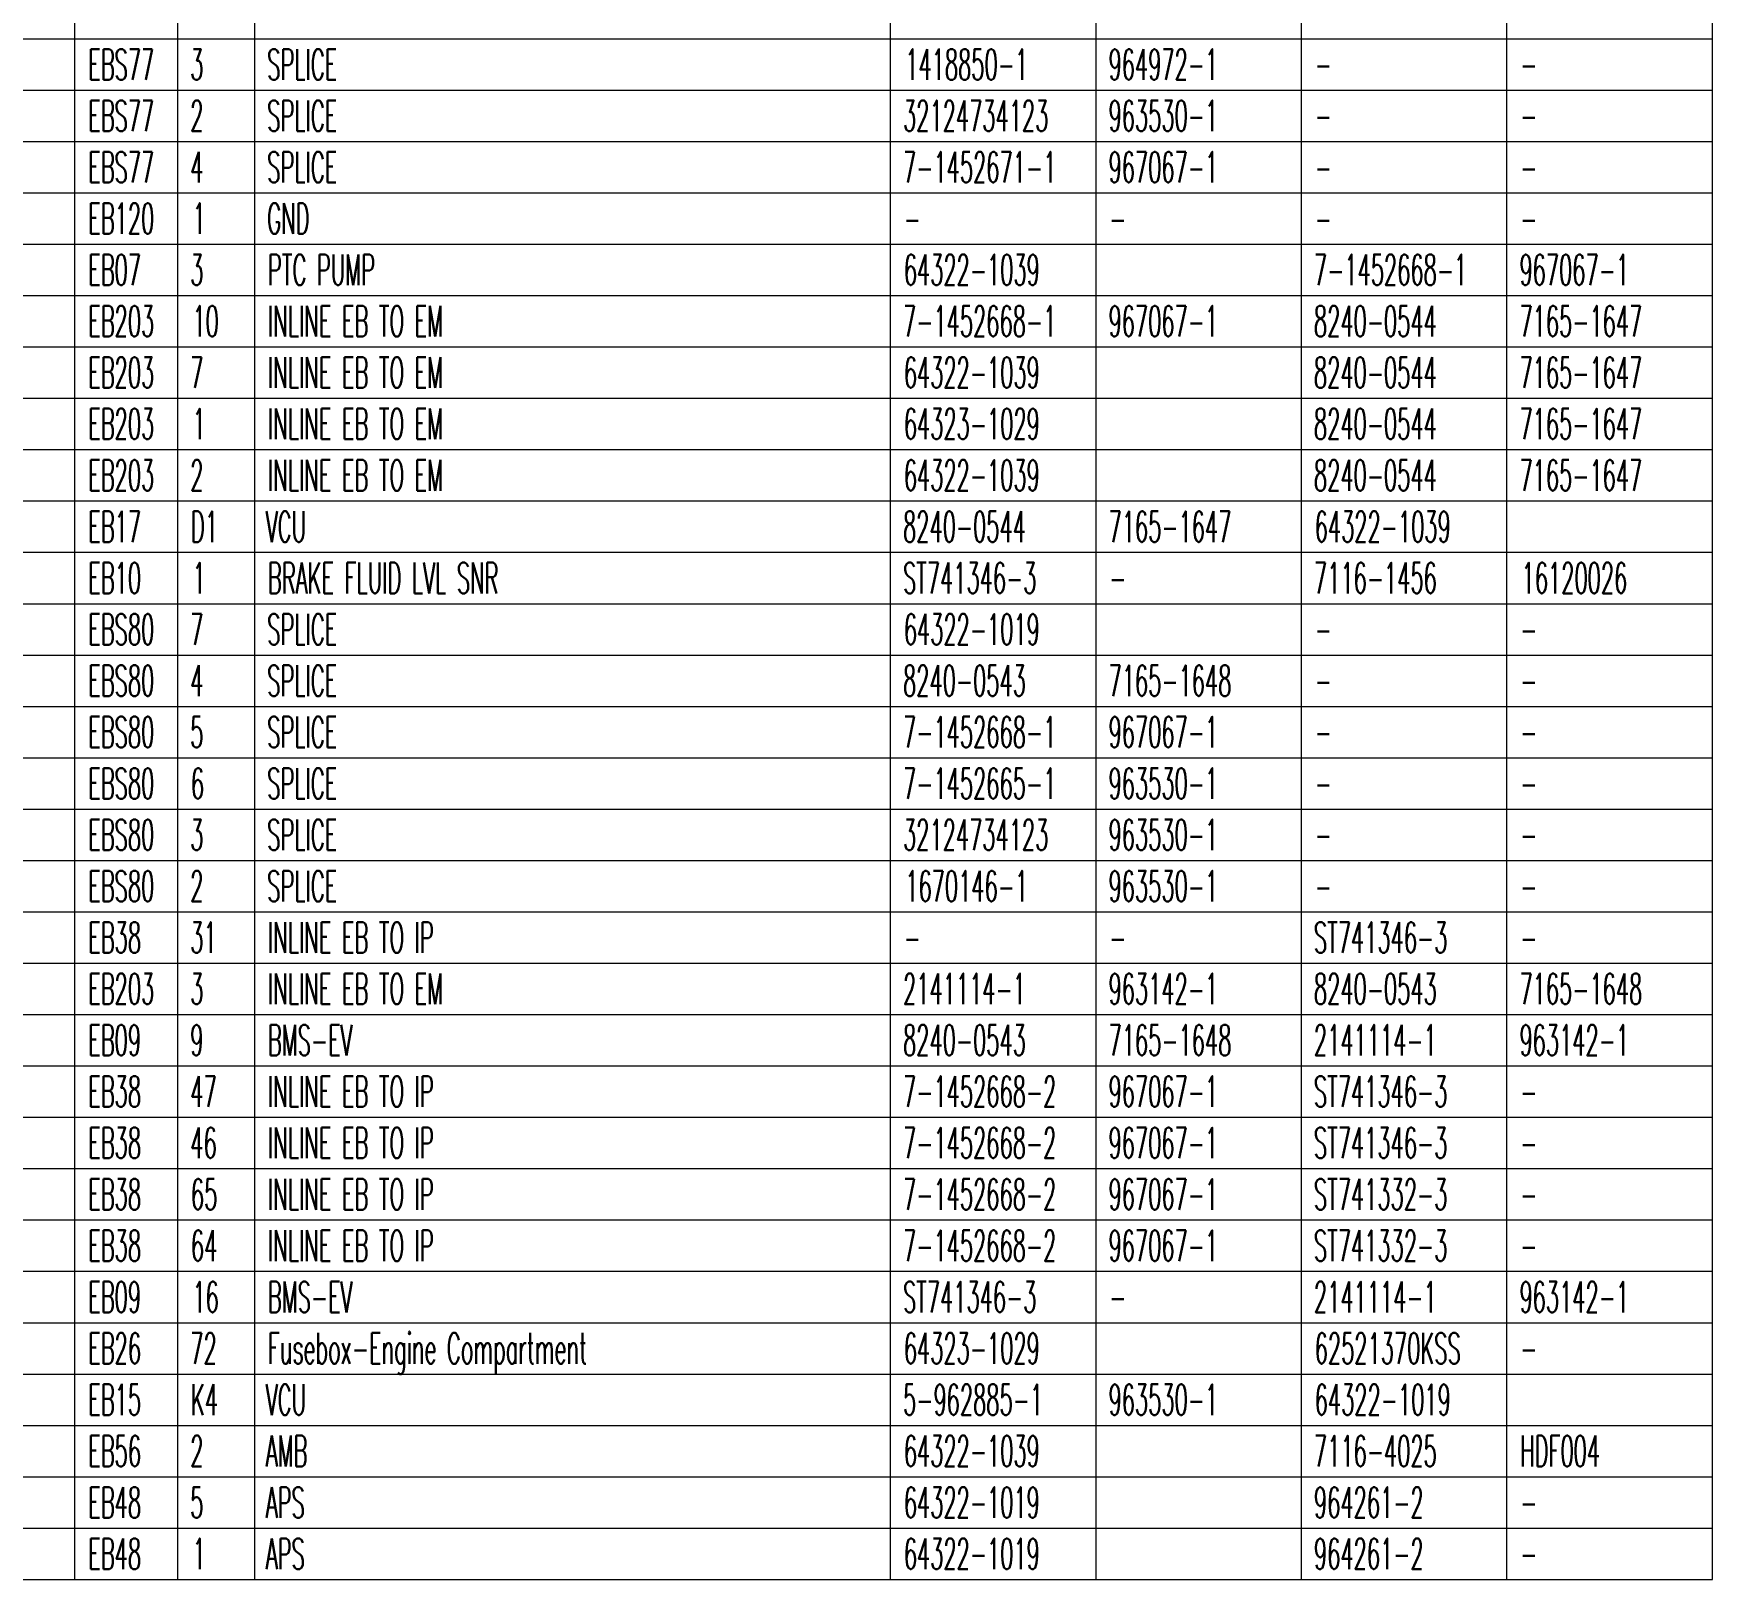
# Model space of a CAD drawing. Header units: inches. Extents: x 47316 to 59086, y 3141 to 11743.
# Drawn here: x 56685.1 to 56848.5, y 9728 to 9878.5 of the extents above; entities that cross this region are included whole.
import ezdxf

# ---------------------------------------------------------------- set-up
doc = ezdxf.new("R2010")
doc.units = ezdxf.units.IN
doc.header["$MEASUREMENT"] = 0
doc.styles.get("Standard").update_dxf_attribs({"font": ''})
doc.styles.get('Standard').set_extended_font_data('SimSun')

msp = doc.modelspace()

# ---------------------------------------------------------------- linework, layer by layer
at = {"color": 0, "linetype": 'Continuous', "lineweight": 15}
for p, q in [((56689.11, 9727.95), (56689.11, 10232.95)), ((56699.11, 9727.95), (56699.11, 10232.95)), ((56706.61, 9727.95), (56706.61, 10232.95)), ((56768.5, 9727.95), (56768.5, 10232.95)), ((56788.5, 9727.95), (56788.5, 10232.95)), ((56808.5, 9727.95), (56808.5, 10232.95)), ((56828.5, 9727.95), (56828.5, 10232.95)), ((56848.5, 9727.95), (56848.5, 10232.95)), ((56521.65, 9877.95), (56848.5, 9877.95)), ((56521.65, 9872.95), (56848.5, 9872.95)), ((56521.65, 9867.95), (56848.5, 9867.95)), ((56521.65, 9862.95), (56848.5, 9862.95)), ((56521.65, 9857.95), (56848.5, 9857.95)), ((56521.65, 9852.95), (56848.5, 9852.95)), ((56521.65, 9847.95), (56848.5, 9847.95)), ((56521.65, 9842.95), (56848.5, 9842.95)), ((56521.65, 9837.95), (56848.5, 9837.95)), ((56521.65, 9832.95), (56848.5, 9832.95)), ((56521.65, 9827.95), (56848.5, 9827.95)), ((56521.65, 9822.95), (56848.5, 9822.95)), ((56521.65, 9817.95), (56848.5, 9817.95)), ((56521.65, 9812.95), (56848.5, 9812.95)), ((56521.65, 9807.95), (56848.5, 9807.95)), ((56521.65, 9802.95), (56848.5, 9802.95)), ((56521.65, 9797.95), (56848.5, 9797.95)), ((56521.65, 9792.95), (56848.5, 9792.95)), ((56521.65, 9787.95), (56848.5, 9787.95)), ((56521.65, 9782.95), (56848.5, 9782.95)), ((56521.65, 9777.95), (56848.5, 9777.95)), ((56521.65, 9772.95), (56848.5, 9772.95)), ((56521.65, 9767.95), (56848.5, 9767.95)), ((56521.65, 9762.95), (56848.5, 9762.95)), ((56521.65, 9757.95), (56848.5, 9757.95)), ((56521.65, 9752.95), (56848.5, 9752.95)), ((56521.65, 9747.95), (56848.5, 9747.95)), ((56521.65, 9742.95), (56848.5, 9742.95)), ((56521.65, 9737.95), (56848.5, 9737.95)), ((56521.65, 9732.95), (56848.5, 9732.95)), ((56521.65, 9727.95), (56848.5, 9727.95))]:
    msp.add_line(p, q, dxfattribs=at)

# ---------------------------------------------------------------- texts
at = {"color": 7, "linetype": 'Continuous', "lineweight": 15, "char_height": 3, "attachment_point": 1}
for s, insert, width in [('\\Fromans.shx;\\W0.5000000000;\\T1.0000000000;\\o\\lEBS77', (56690.4, 9876.95), 7.1429), ('\\Fromans.shx;\\W0.5000000000;\\T1.0000000000;\\o\\l3', (56700.33, 9876.95), 1.4286), ('\\Fromans.shx;\\W0.5000000000;\\T1.0000000000;\\o\\lSPLICE', (56707.83, 9876.95), 7.5714), ('\\Fromans.shx;\\W0.5000000000;\\T1.0000000000;\\o\\l1418850-1', (56769.93, 9876.95), 13.2857), ('\\Fromans.shx;\\W0.5000000000;\\T1.0000000000;\\o\\l964972-1', (56789.72, 9876.95), 11.8571), ('\\Fromans.shx;\\W0.5000000000;\\T1.0000000000;\\o\\l-', (56809.79, 9876.95), 1.8571), ('\\Fromans.shx;\\W0.5000000000;\\T1.0000000000;\\o\\l-', (56829.79, 9876.95), 1.8571), ('\\Fromans.shx;\\W0.5000000000;\\T1.0000000000;\\o\\lEBS77', (56690.4, 9871.95), 7.1429), ('\\Fromans.shx;\\W0.5000000000;\\T1.0000000000;\\o\\l2', (56700.33, 9871.95), 1.4286), ('\\Fromans.shx;\\W0.5000000000;\\T1.0000000000;\\o\\lSPLICE', (56707.83, 9871.95), 7.5714), ('\\Fromans.shx;\\W0.5000000000;\\T1.0000000000;\\o\\l32124734123', (56769.72, 9871.95), 15.7143), ('\\Fromans.shx;\\W0.5000000000;\\T1.0000000000;\\o\\l963530-1', (56789.72, 9871.95), 11.8571), ('\\Fromans.shx;\\W0.5000000000;\\T1.0000000000;\\o\\l-', (56809.79, 9871.95), 1.8571), ('\\Fromans.shx;\\W0.5000000000;\\T1.0000000000;\\o\\l-', (56829.79, 9871.95), 1.8571), ('\\Fromans.shx;\\W0.5000000000;\\T1.0000000000;\\o\\lEBS77', (56690.4, 9866.95), 7.1429), ('\\Fromans.shx;\\W0.5000000000;\\T1.0000000000;\\o\\l4', (56700.33, 9866.95), 1.4286), ('\\Fromans.shx;\\W0.5000000000;\\T1.0000000000;\\o\\lSPLICE', (56707.83, 9866.95), 7.5714), ('\\Fromans.shx;\\W0.5000000000;\\T1.0000000000;\\o\\l7-1452671-1', (56769.72, 9866.95), 16.5714), ('\\Fromans.shx;\\W0.5000000000;\\T1.0000000000;\\o\\l967067-1', (56789.72, 9866.95), 11.8571), ('\\Fromans.shx;\\W0.5000000000;\\T1.0000000000;\\o\\l-', (56809.79, 9866.95), 1.8571), ('\\Fromans.shx;\\W0.5000000000;\\T1.0000000000;\\o\\l-', (56829.79, 9866.95), 1.8571), ('\\Fromans.shx;\\W0.5000000000;\\T1.0000000000;\\o\\lEB120', (56690.4, 9861.95), 7.1429), ('\\Fromans.shx;\\W0.5000000000;\\T1.0000000000;\\o\\l1', (56700.54, 9861.95), 1.4286), ('\\Fromans.shx;\\W0.5000000000;\\T1.0000000000;\\o\\lGND', (56707.83, 9861.95), 4.5714), ('\\Fromans.shx;\\W0.5000000000;\\T1.0000000000;\\o\\l-', (56769.79, 9861.95), 1.8571), ('\\Fromans.shx;\\W0.5000000000;\\T1.0000000000;\\o\\l-', (56789.79, 9861.95), 1.8571), ('\\Fromans.shx;\\W0.5000000000;\\T1.0000000000;\\o\\l-', (56809.79, 9861.95), 1.8571), ('\\Fromans.shx;\\W0.5000000000;\\T1.0000000000;\\o\\l-', (56829.79, 9861.95), 1.8571), ('\\Fromans.shx;\\W0.5000000000;\\T1.0000000000;\\o\\lEB07', (56690.4, 9856.95), 5.7143), ('\\Fromans.shx;\\W0.5000000000;\\T1.0000000000;\\o\\l3', (56700.33, 9856.95), 1.4286), ('\\Fromans.shx;\\W0.5000000000;\\T1.0000000000;\\o\\lPTC PUMP', (56707.9, 9856.95), 11.9286), ('\\Fromans.shx;\\W0.5000000000;\\T1.0000000000;\\o\\l64322-1039', (56769.79, 9856.95), 14.7143), ('\\Fromans.shx;\\W0.5000000000;\\T1.0000000000;\\o\\l7-1452668-1', (56809.72, 9856.95), 16.5714), ('\\Fromans.shx;\\W0.5000000000;\\T1.0000000000;\\o\\l967067-1', (56829.72, 9856.95), 11.8571), ('\\Fromans.shx;\\W0.5000000000;\\T1.0000000000;\\o\\lEB203', (56690.4, 9851.95), 7.1429), ('\\Fromans.shx;\\W0.5000000000;\\T1.0000000000;\\o\\l10', (56700.54, 9851.95), 2.8571), ('\\Fromans.shx;\\W0.5000000000;\\T1.0000000000;\\o\\lINLINE EB TO EM', (56707.9, 9851.95), 20), ('\\Fromans.shx;\\W0.5000000000;\\T1.0000000000;\\o\\l7-1452668-1', (56769.72, 9851.95), 16.5714), ('\\Fromans.shx;\\W0.5000000000;\\T1.0000000000;\\o\\l967067-1', (56789.72, 9851.95), 11.8571), ('\\Fromans.shx;\\W0.5000000000;\\T1.0000000000;\\o\\l8240-0544', (56809.72, 9851.95), 13.2857), ('\\Fromans.shx;\\W0.5000000000;\\T1.0000000000;\\o\\l7165-1647', (56829.72, 9851.95), 13.2857), ('\\Fromans.shx;\\W0.5000000000;\\T1.0000000000;\\o\\lEB203', (56690.4, 9846.95), 7.1429), ('\\Fromans.shx;\\W0.5000000000;\\T1.0000000000;\\o\\l7', (56700.33, 9846.95), 1.4286), ('\\Fromans.shx;\\W0.5000000000;\\T1.0000000000;\\o\\lINLINE EB TO EM', (56707.9, 9846.95), 20), ('\\Fromans.shx;\\W0.5000000000;\\T1.0000000000;\\o\\l64322-1039', (56769.79, 9846.95), 14.7143), ('\\Fromans.shx;\\W0.5000000000;\\T1.0000000000;\\o\\l8240-0544', (56809.72, 9846.95), 13.2857), ('\\Fromans.shx;\\W0.5000000000;\\T1.0000000000;\\o\\l7165-1647', (56829.72, 9846.95), 13.2857), ('\\Fromans.shx;\\W0.5000000000;\\T1.0000000000;\\o\\lEB203', (56690.4, 9841.95), 7.1429), ('\\Fromans.shx;\\W0.5000000000;\\T1.0000000000;\\o\\l1', (56700.54, 9841.95), 1.4286), ('\\Fromans.shx;\\W0.5000000000;\\T1.0000000000;\\o\\lINLINE EB TO EM', (56707.9, 9841.95), 20), ('\\Fromans.shx;\\W0.5000000000;\\T1.0000000000;\\o\\l64323-1029', (56769.79, 9841.95), 14.7143), ('\\Fromans.shx;\\W0.5000000000;\\T1.0000000000;\\o\\l8240-0544', (56809.72, 9841.95), 13.2857), ('\\Fromans.shx;\\W0.5000000000;\\T1.0000000000;\\o\\l7165-1647', (56829.72, 9841.95), 13.2857), ('\\Fromans.shx;\\W0.5000000000;\\T1.0000000000;\\o\\lEB203', (56690.4, 9836.95), 7.1429), ('\\Fromans.shx;\\W0.5000000000;\\T1.0000000000;\\o\\l2', (56700.33, 9836.95), 1.4286), ('\\Fromans.shx;\\W0.5000000000;\\T1.0000000000;\\o\\lINLINE EB TO EM', (56707.9, 9836.95), 20), ('\\Fromans.shx;\\W0.5000000000;\\T1.0000000000;\\o\\l64322-1039', (56769.79, 9836.95), 14.7143), ('\\Fromans.shx;\\W0.5000000000;\\T1.0000000000;\\o\\l8240-0544', (56809.72, 9836.95), 13.2857), ('\\Fromans.shx;\\W0.5000000000;\\T1.0000000000;\\o\\l7165-1647', (56829.72, 9836.95), 13.2857), ('\\Fromans.shx;\\W0.5000000000;\\T1.0000000000;\\o\\lEB17', (56690.4, 9831.95), 5.7143), ('\\Fromans.shx;\\W0.5000000000;\\T1.0000000000;\\o\\lD1', (56700.4, 9831.95), 2.9286), ('\\Fromans.shx;\\W0.5000000000;\\T1.0000000000;\\o\\lVCU', (56707.69, 9831.95), 4.3571), ('\\Fromans.shx;\\W0.5000000000;\\T1.0000000000;\\o\\l8240-0544', (56769.72, 9831.95), 13.2857), ('\\Fromans.shx;\\W0.5000000000;\\T1.0000000000;\\o\\l7165-1647', (56789.72, 9831.95), 13.2857), ('\\Fromans.shx;\\W0.5000000000;\\T1.0000000000;\\o\\l64322-1039', (56809.79, 9831.95), 14.7143), ('\\Fromans.shx;\\W0.5000000000;\\T1.0000000000;\\o\\lEB10', (56690.4, 9826.95), 5.7143), ('\\Fromans.shx;\\W0.5000000000;\\T1.0000000000;\\o\\l1', (56700.54, 9826.95), 1.4286), ('\\Fromans.shx;\\W0.5000000000;\\T1.0000000000;\\o\\lBRAKE FLUID LVL SNR', (56707.9, 9826.95), 26), ('\\Fromans.shx;\\W0.5000000000;\\T1.0000000000;\\o\\lST741346-3', (56769.72, 9826.95), 14.4286), ('\\Fromans.shx;\\W0.5000000000;\\T1.0000000000;\\o\\l7116-1456', (56809.72, 9826.95), 13.2857), ('\\Fromans.shx;\\W0.5000000000;\\T1.0000000000;\\o\\l16120026', (56829.93, 9826.95), 11.4286), ('\\Fromans.shx;\\W0.5000000000;\\T1.0000000000;\\o\\l-', (56789.79, 9826.95), 1.8571), ('\\Fromans.shx;\\W0.5000000000;\\T1.0000000000;\\o\\lEBS80', (56690.4, 9821.95), 7.1429), ('\\Fromans.shx;\\W0.5000000000;\\T1.0000000000;\\o\\l7', (56700.33, 9821.95), 1.4286), ('\\Fromans.shx;\\W0.5000000000;\\T1.0000000000;\\o\\lSPLICE', (56707.83, 9821.95), 7.5714), ('\\Fromans.shx;\\W0.5000000000;\\T1.0000000000;\\o\\l64322-1019', (56769.79, 9821.95), 14.7143), ('\\Fromans.shx;\\W0.5000000000;\\T1.0000000000;\\o\\l-', (56809.79, 9821.95), 1.8571), ('\\Fromans.shx;\\W0.5000000000;\\T1.0000000000;\\o\\l-', (56829.79, 9821.95), 1.8571), ('\\Fromans.shx;\\W0.5000000000;\\T1.0000000000;\\o\\lEBS80', (56690.4, 9816.95), 7.1429), ('\\Fromans.shx;\\W0.5000000000;\\T1.0000000000;\\o\\l4', (56700.33, 9816.95), 1.4286), ('\\Fromans.shx;\\W0.5000000000;\\T1.0000000000;\\o\\lSPLICE', (56707.83, 9816.95), 7.5714), ('\\Fromans.shx;\\W0.5000000000;\\T1.0000000000;\\o\\l8240-0543', (56769.72, 9816.95), 13.2857), ('\\Fromans.shx;\\W0.5000000000;\\T1.0000000000;\\o\\l7165-1648', (56789.72, 9816.95), 13.2857), ('\\Fromans.shx;\\W0.5000000000;\\T1.0000000000;\\o\\l-', (56809.79, 9816.95), 1.8571), ('\\Fromans.shx;\\W0.5000000000;\\T1.0000000000;\\o\\l-', (56829.79, 9816.95), 1.8571), ('\\Fromans.shx;\\W0.5000000000;\\T1.0000000000;\\o\\lEBS80', (56690.4, 9811.95), 7.1429), ('\\Fromans.shx;\\W0.5000000000;\\T1.0000000000;\\o\\l5', (56700.33, 9811.95), 1.4286), ('\\Fromans.shx;\\W0.5000000000;\\T1.0000000000;\\o\\lSPLICE', (56707.83, 9811.95), 7.5714), ('\\Fromans.shx;\\W0.5000000000;\\T1.0000000000;\\o\\l7-1452668-1', (56769.72, 9811.95), 16.5714), ('\\Fromans.shx;\\W0.5000000000;\\T1.0000000000;\\o\\l967067-1', (56789.72, 9811.95), 11.8571), ('\\Fromans.shx;\\W0.5000000000;\\T1.0000000000;\\o\\l-', (56809.79, 9811.95), 1.8571), ('\\Fromans.shx;\\W0.5000000000;\\T1.0000000000;\\o\\l-', (56829.79, 9811.95), 1.8571), ('\\Fromans.shx;\\W0.5000000000;\\T1.0000000000;\\o\\lEBS80', (56690.4, 9806.95), 7.1429), ('\\Fromans.shx;\\W0.5000000000;\\T1.0000000000;\\o\\l6', (56700.4, 9806.95), 1.4286), ('\\Fromans.shx;\\W0.5000000000;\\T1.0000000000;\\o\\lSPLICE', (56707.83, 9806.95), 7.5714), ('\\Fromans.shx;\\W0.5000000000;\\T1.0000000000;\\o\\l7-1452665-1', (56769.72, 9806.95), 16.5714), ('\\Fromans.shx;\\W0.5000000000;\\T1.0000000000;\\o\\l963530-1', (56789.72, 9806.95), 11.8571), ('\\Fromans.shx;\\W0.5000000000;\\T1.0000000000;\\o\\l-', (56809.79, 9806.95), 1.8571), ('\\Fromans.shx;\\W0.5000000000;\\T1.0000000000;\\o\\l-', (56829.79, 9806.95), 1.8571), ('\\Fromans.shx;\\W0.5000000000;\\T1.0000000000;\\o\\lEBS80', (56690.4, 9801.95), 7.1429), ('\\Fromans.shx;\\W0.5000000000;\\T1.0000000000;\\o\\l3', (56700.33, 9801.95), 1.4286), ('\\Fromans.shx;\\W0.5000000000;\\T1.0000000000;\\o\\lSPLICE', (56707.83, 9801.95), 7.5714), ('\\Fromans.shx;\\W0.5000000000;\\T1.0000000000;\\o\\l32124734123', (56769.72, 9801.95), 15.7143), ('\\Fromans.shx;\\W0.5000000000;\\T1.0000000000;\\o\\l963530-1', (56789.72, 9801.95), 11.8571), ('\\Fromans.shx;\\W0.5000000000;\\T1.0000000000;\\o\\l-', (56809.79, 9801.95), 1.8571), ('\\Fromans.shx;\\W0.5000000000;\\T1.0000000000;\\o\\l-', (56829.79, 9801.95), 1.8571), ('\\Fromans.shx;\\W0.5000000000;\\T1.0000000000;\\o\\lEBS80', (56690.4, 9796.95), 7.1429), ('\\Fromans.shx;\\W0.5000000000;\\T1.0000000000;\\o\\l2', (56700.33, 9796.95), 1.4286), ('\\Fromans.shx;\\W0.5000000000;\\T1.0000000000;\\o\\lSPLICE', (56707.83, 9796.95), 7.5714), ('\\Fromans.shx;\\W0.5000000000;\\T1.0000000000;\\o\\l1670146-1', (56769.93, 9796.95), 13.2857), ('\\Fromans.shx;\\W0.5000000000;\\T1.0000000000;\\o\\l963530-1', (56789.72, 9796.95), 11.8571), ('\\Fromans.shx;\\W0.5000000000;\\T1.0000000000;\\o\\l-', (56809.79, 9796.95), 1.8571), ('\\Fromans.shx;\\W0.5000000000;\\T1.0000000000;\\o\\l-', (56829.79, 9796.95), 1.8571), ('\\Fromans.shx;\\W0.5000000000;\\T1.0000000000;\\o\\lEB38', (56690.4, 9791.95), 5.7143), ('\\Fromans.shx;\\W0.5000000000;\\T1.0000000000;\\o\\l31', (56700.33, 9791.95), 2.8571), ('\\Fromans.shx;\\W0.5000000000;\\T1.0000000000;\\o\\lINLINE EB TO IP', (56707.9, 9791.95), 19), ('\\Fromans.shx;\\W0.5000000000;\\T1.0000000000;\\o\\lST741346-3', (56809.72, 9791.95), 14.4286), ('\\Fromans.shx;\\W0.5000000000;\\T1.0000000000;\\o\\l-', (56769.79, 9791.95), 1.8571), ('\\Fromans.shx;\\W0.5000000000;\\T1.0000000000;\\o\\l-', (56789.79, 9791.95), 1.8571), ('\\Fromans.shx;\\W0.5000000000;\\T1.0000000000;\\o\\l-', (56829.79, 9791.95), 1.8571), ('\\Fromans.shx;\\W0.5000000000;\\T1.0000000000;\\o\\lEB203', (56690.4, 9786.95), 7.1429), ('\\Fromans.shx;\\W0.5000000000;\\T1.0000000000;\\o\\l3', (56700.33, 9786.95), 1.4286), ('\\Fromans.shx;\\W0.5000000000;\\T1.0000000000;\\o\\lINLINE EB TO EM', (56707.9, 9786.95), 20), ('\\Fromans.shx;\\W0.5000000000;\\T1.0000000000;\\o\\l2141114-1', (56769.72, 9786.95), 13.2857), ('\\Fromans.shx;\\W0.5000000000;\\T1.0000000000;\\o\\l963142-1', (56789.72, 9786.95), 11.8571), ('\\Fromans.shx;\\W0.5000000000;\\T1.0000000000;\\o\\l8240-0543', (56809.72, 9786.95), 13.2857), ('\\Fromans.shx;\\W0.5000000000;\\T1.0000000000;\\o\\l7165-1648', (56829.72, 9786.95), 13.2857), ('\\Fromans.shx;\\W0.5000000000;\\T1.0000000000;\\o\\lEB09', (56690.4, 9781.95), 5.7143), ('\\Fromans.shx;\\W0.5000000000;\\T1.0000000000;\\o\\l9', (56700.33, 9781.95), 1.4286), ('\\Fromans.shx;\\W0.5000000000;\\T1.0000000000;\\o\\lBMS-EV', (56707.9, 9781.95), 9.1429), ('\\Fromans.shx;\\W0.5000000000;\\T1.0000000000;\\o\\l8240-0543', (56769.72, 9781.95), 13.2857), ('\\Fromans.shx;\\W0.5000000000;\\T1.0000000000;\\o\\l7165-1648', (56789.72, 9781.95), 13.2857), ('\\Fromans.shx;\\W0.5000000000;\\T1.0000000000;\\o\\l2141114-1', (56809.72, 9781.95), 13.2857), ('\\Fromans.shx;\\W0.5000000000;\\T1.0000000000;\\o\\l963142-1', (56829.72, 9781.95), 11.8571), ('\\Fromans.shx;\\W0.5000000000;\\T1.0000000000;\\o\\lEB38', (56690.4, 9776.95), 5.7143), ('\\Fromans.shx;\\W0.5000000000;\\T1.0000000000;\\o\\l47', (56700.33, 9776.95), 2.8571), ('\\Fromans.shx;\\W0.5000000000;\\T1.0000000000;\\o\\lINLINE EB TO IP', (56707.9, 9776.95), 19), ('\\Fromans.shx;\\W0.5000000000;\\T1.0000000000;\\o\\l7-1452668-2', (56769.72, 9776.95), 16.5714), ('\\Fromans.shx;\\W0.5000000000;\\T1.0000000000;\\o\\l967067-1', (56789.72, 9776.95), 11.8571), ('\\Fromans.shx;\\W0.5000000000;\\T1.0000000000;\\o\\lST741346-3', (56809.72, 9776.95), 14.4286), ('\\Fromans.shx;\\W0.5000000000;\\T1.0000000000;\\o\\l-', (56829.79, 9776.95), 1.8571), ('\\Fromans.shx;\\W0.5000000000;\\T1.0000000000;\\o\\lEB38', (56690.4, 9771.95), 5.7143), ('\\Fromans.shx;\\W0.5000000000;\\T1.0000000000;\\o\\l46', (56700.33, 9771.95), 2.8571), ('\\Fromans.shx;\\W0.5000000000;\\T1.0000000000;\\o\\lINLINE EB TO IP', (56707.9, 9771.95), 19), ('\\Fromans.shx;\\W0.5000000000;\\T1.0000000000;\\o\\l7-1452668-2', (56769.72, 9771.95), 16.5714), ('\\Fromans.shx;\\W0.5000000000;\\T1.0000000000;\\o\\l967067-1', (56789.72, 9771.95), 11.8571), ('\\Fromans.shx;\\W0.5000000000;\\T1.0000000000;\\o\\lST741346-3', (56809.72, 9771.95), 14.4286), ('\\Fromans.shx;\\W0.5000000000;\\T1.0000000000;\\o\\l-', (56829.79, 9771.95), 1.8571), ('\\Fromans.shx;\\W0.5000000000;\\T1.0000000000;\\o\\lEB38', (56690.4, 9766.95), 5.7143), ('\\Fromans.shx;\\W0.5000000000;\\T1.0000000000;\\o\\l65', (56700.4, 9766.95), 2.8571), ('\\Fromans.shx;\\W0.5000000000;\\T1.0000000000;\\o\\lINLINE EB TO IP', (56707.9, 9766.95), 19), ('\\Fromans.shx;\\W0.5000000000;\\T1.0000000000;\\o\\l7-1452668-2', (56769.72, 9766.95), 16.5714), ('\\Fromans.shx;\\W0.5000000000;\\T1.0000000000;\\o\\l967067-1', (56789.72, 9766.95), 11.8571), ('\\Fromans.shx;\\W0.5000000000;\\T1.0000000000;\\o\\lST741332-3', (56809.72, 9766.95), 14.4286), ('\\Fromans.shx;\\W0.5000000000;\\T1.0000000000;\\o\\l-', (56829.79, 9766.95), 1.8571), ('\\Fromans.shx;\\W0.5000000000;\\T1.0000000000;\\o\\lEB38', (56690.4, 9761.95), 5.7143), ('\\Fromans.shx;\\W0.5000000000;\\T1.0000000000;\\o\\l64', (56700.4, 9761.95), 2.8571), ('\\Fromans.shx;\\W0.5000000000;\\T1.0000000000;\\o\\lINLINE EB TO IP', (56707.9, 9761.95), 19), ('\\Fromans.shx;\\W0.5000000000;\\T1.0000000000;\\o\\l7-1452668-2', (56769.72, 9761.95), 16.5714), ('\\Fromans.shx;\\W0.5000000000;\\T1.0000000000;\\o\\l967067-1', (56789.72, 9761.95), 11.8571), ('\\Fromans.shx;\\W0.5000000000;\\T1.0000000000;\\o\\lST741332-3', (56809.72, 9761.95), 14.4286), ('\\Fromans.shx;\\W0.5000000000;\\T1.0000000000;\\o\\l-', (56829.79, 9761.95), 1.8571), ('\\Fromans.shx;\\W0.5000000000;\\T1.0000000000;\\o\\lEB09', (56690.4, 9756.95), 5.7143), ('\\Fromans.shx;\\W0.5000000000;\\T1.0000000000;\\o\\l16', (56700.54, 9756.95), 2.8571), ('\\Fromans.shx;\\W0.5000000000;\\T1.0000000000;\\o\\lBMS-EV', (56707.9, 9756.95), 9.1429), ('\\Fromans.shx;\\W0.5000000000;\\T1.0000000000;\\o\\lST741346-3', (56769.72, 9756.95), 14.4286), ('\\Fromans.shx;\\W0.5000000000;\\T1.0000000000;\\o\\l2141114-1', (56809.72, 9756.95), 13.2857), ('\\Fromans.shx;\\W0.5000000000;\\T1.0000000000;\\o\\l963142-1', (56829.72, 9756.95), 11.8571), ('\\Fromans.shx;\\W0.5000000000;\\T1.0000000000;\\o\\l-', (56789.79, 9756.95), 1.8571), ('\\Fromans.shx;\\W0.5000000000;\\T1.0000000000;\\o\\lEB26', (56690.4, 9751.95), 5.7143), ('\\Fromans.shx;\\W0.5000000000;\\T1.0000000000;\\o\\l72', (56700.33, 9751.95), 2.8571), ('\\Fromans.shx;\\W0.5000000000;\\T1.0000000000;\\o\\lFusebox-Engine Compartment', (56707.9, 9751.95), 34.8571), ('\\Fromans.shx;\\W0.5000000000;\\T1.0000000000;\\o\\l64323-1029', (56769.79, 9751.95), 14.7143), ('\\Fromans.shx;\\W0.5000000000;\\T1.0000000000;\\o\\l62521370KSS', (56809.79, 9751.95), 15.7857), ('\\Fromans.shx;\\W0.5000000000;\\T1.0000000000;\\o\\l-', (56829.79, 9751.95), 1.8571), ('\\Fromans.shx;\\W0.5000000000;\\T1.0000000000;\\o\\lEB15', (56690.4, 9746.95), 5.7143), ('\\Fromans.shx;\\W0.5000000000;\\T1.0000000000;\\o\\lK4', (56700.4, 9746.95), 2.9286), ('\\Fromans.shx;\\W0.5000000000;\\T1.0000000000;\\o\\lVCU', (56707.69, 9746.95), 4.3571), ('\\Fromans.shx;\\W0.5000000000;\\T1.0000000000;\\o\\l5-962885-1', (56769.72, 9746.95), 15.1429), ('\\Fromans.shx;\\W0.5000000000;\\T1.0000000000;\\o\\l963530-1', (56789.72, 9746.95), 11.8571), ('\\Fromans.shx;\\W0.5000000000;\\T1.0000000000;\\o\\l64322-1019', (56809.79, 9746.95), 14.7143), ('\\Fromans.shx;\\W0.5000000000;\\T1.0000000000;\\o\\lEB56', (56690.4, 9741.95), 5.7143), ('\\Fromans.shx;\\W0.5000000000;\\T1.0000000000;\\o\\l2', (56700.33, 9741.95), 1.4286), ('\\Fromans.shx;\\W0.5000000000;\\T1.0000000000;\\o\\lAMB', (56707.69, 9741.95), 4.5), ('\\Fromans.shx;\\W0.5000000000;\\T1.0000000000;\\o\\l64322-1039', (56769.79, 9741.95), 14.7143), ('\\Fromans.shx;\\W0.5000000000;\\T1.0000000000;\\o\\l7116-4025', (56809.72, 9741.95), 13.2857), ('\\Fromans.shx;\\W0.5000000000;\\T1.0000000000;\\o\\lHDF004', (56829.79, 9741.95), 8.6429), ('\\Fromans.shx;\\W0.5000000000;\\T1.0000000000;\\o\\lEB48', (56690.4, 9736.95), 5.7143), ('\\Fromans.shx;\\W0.5000000000;\\T1.0000000000;\\o\\l5', (56700.33, 9736.95), 1.4286), ('\\Fromans.shx;\\W0.5000000000;\\T1.0000000000;\\o\\lAPS', (56707.69, 9736.95), 4.2143), ('\\Fromans.shx;\\W0.5000000000;\\T1.0000000000;\\o\\l64322-1019', (56769.79, 9736.95), 14.7143), ('\\Fromans.shx;\\W0.5000000000;\\T1.0000000000;\\o\\l964261-2', (56809.72, 9736.95), 11.8571), ('\\Fromans.shx;\\W0.5000000000;\\T1.0000000000;\\o\\l-', (56829.79, 9736.95), 1.8571), ('\\Fromans.shx;\\W0.5000000000;\\T1.0000000000;\\o\\lEB48', (56690.4, 9731.95), 5.7143), ('\\Fromans.shx;\\W0.5000000000;\\T1.0000000000;\\o\\l1', (56700.54, 9731.95), 1.4286), ('\\Fromans.shx;\\W0.5000000000;\\T1.0000000000;\\o\\lAPS', (56707.69, 9731.95), 4.2143), ('\\Fromans.shx;\\W0.5000000000;\\T1.0000000000;\\o\\l64322-1019', (56769.79, 9731.95), 14.7143), ('\\Fromans.shx;\\W0.5000000000;\\T1.0000000000;\\o\\l964261-2', (56809.72, 9731.95), 11.8571), ('\\Fromans.shx;\\W0.5000000000;\\T1.0000000000;\\o\\l-', (56829.79, 9731.95), 1.8571)]:
    msp.add_mtext(s, dxfattribs=dict(at, insert=insert, width=width))

doc.saveas('drawing.dxf')
